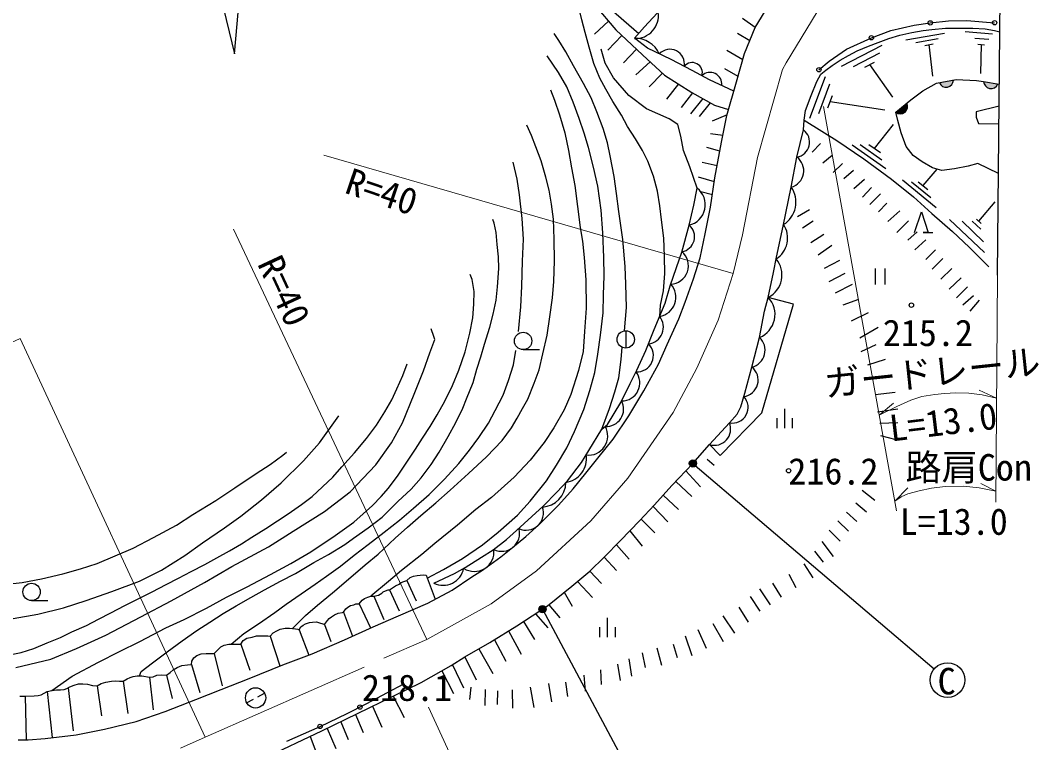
# Model space of a CAD drawing. Units: millimetres, scale not verified. Extents: x 40000 to 680000, y 20000 to 380000.
# Drawn here: x 491374 to 561797, y 261387 to 311327 of the extents above; entities that cross this region are included whole.
import ezdxf
from ezdxf.enums import TextEntityAlignment as Align

# ---------------------------------------------------------------- set-up
doc = ezdxf.new("R2010")
doc.units = ezdxf.units.MM
doc.header["$LTSCALE"] = 1000
doc.linetypes.add('CHAIN', pattern=[18.5, 12, -1.5, 3.5, -1.5])
for name, color, linetype, lineweight in [('M-BGD', 7, 'Continuous', 25), ('M-BGD-EXST', 7, 'Continuous', 25), ('M-BMK', 2, 'CHAIN', 13), ('M-BMK-OTRS', 5, 'Continuous', 25), ('M-BMK-SRVR', 3, 'Continuous', 25), ('M-STR-HTXT', 7, 'Continuous', 13)]:
    doc.layers.add(name, color=color, linetype=linetype, lineweight=lineweight)
doc.styles.add('ＭＳ ゴシック', font='')
doc.styles.get('ＭＳ ゴシック').set_extended_font_data('MS Gothic')

msp = doc.modelspace()

# ---------------------------------------------------------------- hatches: boundary and pattern name
at = {"layer": 'M-BGD'}
for points in [[(554930, 307017, 0.82183), (555903, 307204)], [(557994, 307110, 0.82183), (558967, 306928)], [(551916, 304972, 0.82183), (552676, 305608)]]:
    msp.add_hatch(color=256, dxfattribs=at).paths.add_polyline_path(points)
at = {"layer": 'M-BGD-EXST'}
for points in [[(537669, 280575, 0.41421), (538009, 280475, 0.41421), (538109, 280814, 1)], [(527266, 270497, 0.41421), (527605, 270397, 0.41421), (527705, 270736, 1)]]:
    msp.add_hatch(color=256, dxfattribs=at).paths.add_polyline_path(points)

# ---------------------------------------------------------------- linework, layer by layer
at = {"layer": 'M-BGD'}
for p, q in [((532042, 311271), (531087, 310371)), ((542190, 310835), (541314, 311447)), ((532963, 310281), (531997, 309266)), ((540971, 310442), (541827, 309939)), ((552624, 309980), (555286, 310452)), ((553315, 309798), (554857, 310071)), ((556720, 310554), (558601, 310396)), ((557376, 310098), (558351, 310016)), ((533978, 309338), (533078, 308390)), ((541342, 308608), (540244, 309234)), ((548169, 308161), (550967, 309609)), ((553916, 309599), (554511, 309705)), ((554213, 309652), (554464, 307471)), ((557594, 309678), (558060, 309639)), ((557827, 309659), (557773, 307661)), ((534938, 308453), (533948, 307567)), ((549001, 308141), (550803, 309074)), ((541019, 307457), (540085, 307966)), ((549772, 308090), (550451, 308442)), ((550111, 308266), (551687, 306025)), ((535783, 307679), (534873, 306721)), ((545984, 304564), (547068, 307453)), ((536899, 306928), (536069, 305884)), ((546585, 304885), (547353, 306932)), ((537869, 306314), (537066, 305298)), ((538579, 305914), (537718, 304854)), ((547215, 305283), (547536, 306138)), ((547375, 305711), (551171, 305137)), ((539091, 305624), (538330, 304686)), ((540247, 304806), (539219, 304352)), ((550453, 302474), (551762, 304120)), ((539947, 303356), (539109, 303491)), ((539744, 302285), (538859, 302530)), ((546130, 302223), (546722, 302809)), ((548896, 302712), (551224, 301077)), ((549454, 302748), (550955, 301693)), ((550055, 302753), (550851, 302194)), ((539563, 301277), (538534, 301504)), ((546865, 301468), (547512, 302011)), ((547581, 300812), (548222, 301438)), ((548331, 300382), (548992, 300959)), ((553803, 299902), (554782, 301043)), ((539369, 300153), (538268, 300480)), ((549012, 299696), (549762, 300356)), ((552379, 300290), (554711, 298386)), ((553014, 300159), (554341, 299075)), ((553470, 300174), (554137, 299629)), ((539231, 299262), (538442, 299466)), ((549605, 299113), (550236, 299774)), ((550123, 298600), (550868, 299334)), ((550716, 298086), (551288, 298683)), ((557665, 297434), (558780, 298777)), ((545121, 297757), (545944, 298245)), ((551372, 297410), (552191, 298169)), ((545462, 296973), (546194, 297467)), ((551985, 296655), (552803, 297458)), ((555637, 297564), (558052, 295276)), ((556503, 297432), (557988, 296025)), ((557207, 297454), (557802, 296890)), ((557505, 297585), (557825, 297282)), ((546052, 295978), (546944, 296552)), ((552740, 296122), (553386, 296708)), ((553822, 296650), (554489, 296650)), ((554156, 296650), (553822, 296650)), ((546558, 295109), (547484, 295790)), ((553238, 295465), (553988, 296146)), ((553994, 294784), (554664, 295455)), ((546985, 294193), (548053, 294755)), ((554423, 294113), (555183, 294852)), ((547303, 293260), (548422, 293851)), ((550502, 294177), (550502, 293059)), ((551168, 294177), (551168, 293059)), ((555026, 293431), (555785, 294176)), ((547753, 292493), (548934, 293089)), ((555618, 292750), (556441, 293515)), ((556111, 292148), (556881, 292912)), ((556546, 291650), (557290, 292310)), ((548276, 291658), (549366, 292055)), ((557059, 291225), (557715, 291974)), ((548855, 290544), (550031, 291134)), ((533244, 289866), (533244, 288666)), ((549430, 289368), (550691, 290111)), ((549527, 288423), (550566, 288906)), ((526147, 288559), (527269, 288559)), ((549992, 287519), (551214, 287900)), ((550502, 285450), (551869, 285628)), ((543717, 283129), (543717, 283826)), ((544251, 283129), (544251, 284458)), ((544784, 283129), (544784, 283826)), ((550664, 284253), (552054, 284471)), ((550819, 283466), (552060, 283512)), ((550870, 282632), (551922, 282339)), ((538882, 280980), (539355, 280582)), ((537400, 280181), (538415, 279082)), ((536698, 279444), (537804, 278409)), ((535835, 278492), (536895, 277499)), ((549602, 278838), (550472, 278151)), ((535142, 277719), (536163, 276660)), ((549157, 277975), (549903, 277340)), ((534302, 276835), (535244, 275897)), ((548509, 277327), (549222, 276666)), ((547311, 276069), (548070, 275311)), ((547907, 276724), (548639, 276005)), ((533535, 276035), (534374, 274977)), ((532606, 275072), (533484, 274077)), ((546800, 275297), (547585, 274264)), ((531756, 274204), (532595, 273287)), ((546303, 274629), (546905, 273864)), ((530755, 273250), (531568, 272396)), ((545550, 273739), (546178, 272778)), ((518105, 272597), (518743, 271198)), ((544515, 273025), (545006, 272103)), ((516912, 271956), (517577, 270498)), ((529897, 272536), (530953, 271430)), ((542493, 272016), (543225, 270918)), ((543396, 272416), (543991, 271435)), ((492149, 271206), (493271, 271206)), ((515815, 271517), (516502, 269896)), ((528987, 271788), (529535, 270833)), ((541844, 271499), (542512, 270485)), ((514811, 270988), (515582, 269313)), ((527926, 270921), (528695, 270013)), ((541065, 270746), (541706, 269706)), ((513724, 270400), (514345, 268744)), ((526172, 269766), (526926, 268527)), ((526993, 270298), (527854, 269328)), ((531989, 268680), (531989, 270008)), ((539953, 270143), (540770, 268966)), ((510653, 269197), (511313, 267445)), ((512415, 269560), (512854, 268379)), ((525139, 269114), (526017, 267510)), ((531456, 268680), (531456, 269377)), ((532523, 268680), (532523, 269377)), ((538218, 269214), (538801, 267926)), ((539266, 269627), (539985, 268371)), ((508642, 268742), (509314, 266686)), ((524155, 268506), (524943, 267022)), ((537354, 268769), (537812, 267422)), ((506614, 268202), (507239, 266405)), ((523084, 267882), (524052, 266161)), ((535384, 267938), (535704, 266748)), ((536529, 268206), (536798, 267265)), ((504773, 267555), (505333, 265315)), ((522103, 267327), (522890, 265732)), ((533445, 267179), (533648, 265989)), ((534382, 267591), (534578, 266584)), ((503211, 266785), (503783, 264848)), ((520524, 266352), (521335, 264774)), ((521260, 266772), (522029, 265174)), ((531495, 266413), (531547, 265406)), ((532672, 266818), (532849, 265674)), ((498476, 265627), (498807, 263402)), ((500315, 265915), (500554, 263655)), ((501482, 266040), (501865, 264444)), ((529085, 265575), (529222, 264575)), ((530349, 266059), (530447, 264935)), ((493219, 264925), (493569, 261733)), ((494684, 265185), (495015, 262203)), ((496679, 265303), (496977, 263244)), ((507796, 264562), (508259, 264810)), ((522532, 265212), (522440, 264379)), ((523527, 265069), (523507, 263952)), ((524379, 264960), (524353, 264031)), ((525381, 265038), (525420, 263776)), ((526623, 265221), (526879, 263809)), ((527907, 265464), (528110, 264208)), ((491715, 264602), (491786, 261575)), ((507025, 264149), (507488, 264397)), ((517167, 264600), (517917, 263129)), ((515724, 263898), (516373, 262454)), ((513538, 262835), (514041, 261595)), ((514552, 263328), (515076, 262086)), ((512589, 262373), (513203, 260992)), ((511426, 261816), (511884, 260583))]:
    msp.add_line(p, q, dxfattribs=at)
for points in [[(540726, 306441), (539040, 307215), (537836, 307868), (536379, 308611), (534744, 309414), (533850, 310085), (534534, 310872), (535725, 312140), (536973, 313447), (538713, 315112), (540349, 316957), (542044, 318918), (543698, 320769), (545214, 322552), (546509, 323951), (547817, 325600), (549348, 327413)], [(531614, 317980), (531883, 312386), (534144, 310423)], [(529402, 314719), (531107, 312385), (532552, 310663), (534405, 308941), (535926, 307548), (537816, 306344), (539391, 305455), (540354, 305173)], [(535589, 290861), (535653, 291639), (535842, 292619), (535934, 293829), (535928, 295007), (535875, 296274), (535725, 297531), (535594, 298510), (535443, 299513), (535162, 300551), (534770, 301598), (534404, 302330), (533927, 303141), (533372, 303997), (532959, 304763), (532339, 305717), (531854, 306562), (531442, 307333), (531036, 308355), (530723, 309478), (530442, 310491), (530206, 311375), (529947, 312396)], [(491233, 261575), (491904, 261575), (493097, 261681), (495239, 261916), (497199, 262320), (499385, 262842), (501390, 263534), (503509, 264365), (505268, 265059), (507195, 265815), (509529, 266774), (511544, 267532), (513791, 268490), (515764, 269397), (517535, 270154), (519547, 271026), (521242, 271933), (522606, 272849), (523330, 273318), (524610, 274224), (525419, 274873), (526326, 275642), (527273, 276493), (528595, 277815), (529607, 278943), (530492, 280012), (531323, 281055), (532379, 282366), (533459, 283979), (534495, 285714), (535506, 287566), (536113, 288915), (536920, 290689), (537340, 291851), (537921, 293461), (538395, 294900), (538743, 296556), (539101, 298418), (539414, 300449), (539854, 302899), (540230, 304749), (540910, 307069), (541464, 309044), (542190, 310835), (542887, 311961)], [(546605, 307912), (547299, 308504), (548507, 309332), (550230, 310126), (551584, 310629), (553188, 311000), (554306, 311156), (555571, 311302), (556824, 311324), (558748, 311168)], [(508241, 260304), (512216, 262191), (517167, 264600), (519091, 265550), (521166, 266710), (522103, 267327), (523845, 268314), (525720, 269473), (527820, 270834), (529510, 272214), (530755, 273250), (531756, 274204), (532883, 275355), (534187, 276715), (535235, 277818), (536434, 279167), (537889, 280694), (539041, 281999), (540408, 283508), (540948, 284095), (541202, 284595), (541473, 285558), (541791, 286740), (541973, 287351), (542499, 289405), (542832, 291230), (543102, 292175), (543467, 293885), (543666, 294964), (544135, 297088), (544691, 299788), (545081, 301878), (545526, 303747), (545590, 304437), (545677, 305104), (546067, 306137), (546464, 307105), (546734, 307616), (547084, 307895), (547514, 308206), (548072, 308578), (548651, 308899), (549256, 309214), (550031, 309544), (550693, 309808), (551429, 310069), (552204, 310296), (553021, 310488), (553807, 310637), (554417, 310704), (555355, 310777), (556260, 310792), (557239, 310787), (558092, 310740), (558738, 310632), (559117, 310544)], [(533148, 289859), (533285, 291475), (533256, 293076), (533209, 294302), (533030, 296178), (532770, 298102), (532610, 299353), (532441, 300540), (532174, 301966), (531983, 302851), (531669, 303854), (531250, 304999), (530853, 305969), (530311, 306968), (529631, 308185), (529096, 309161), (528623, 309939), (528303, 310412)], [(531595, 283070), (531972, 283383), (532912, 284916), (533551, 286221), (534003, 287142), (534633, 288502), (535218, 289955), (535960, 291767), (536315, 292978), (536744, 294248), (537115, 295297), (537625, 297165), (537948, 298545), (538182, 299727), (537663, 301192), (537244, 302320), (537054, 303309), (536838, 304134), (536252, 304518), (534679, 305216), (533461, 306129), (532395, 307359), (531824, 308361), (531531, 309343)], [(519516, 272748), (520639, 273367), (521961, 274116), (523335, 275058), (524417, 275934), (525747, 277110), (526638, 278079), (527764, 279481), (528457, 280562), (529158, 281773), (529709, 282890), (530353, 284428), (530756, 285728), (531096, 286968), (531309, 288240), (531493, 289552), (531670, 291100), (531705, 292360), (531748, 293653), (531733, 294928), (531649, 296641), (531542, 298210), (531323, 299860), (531012, 301169), (530658, 302540), (530361, 303533), (530029, 304544), (529597, 305663), (529166, 306723), (528593, 307722), (527808, 308867)], [(559015, 300737), (557593, 301435), (556923, 301241), (555976, 301053), (555111, 300952), (554454, 301133), (553736, 301549), (553117, 301993), (552641, 302596), (552299, 303555), (552057, 304409), (551916, 304972), (552949, 305837), (553796, 306463), (554735, 306979), (556097, 307241), (557494, 307167), (557994, 307110), (559079, 306905)], [(528036, 306534), (528321, 305815), (528658, 304786), (529029, 303558), (529282, 302334), (529483, 301132), (529723, 299908), (529911, 298468), (530093, 297005), (530242, 296063), (530366, 294935), (530476, 293392), (530502, 291432), (530379, 289810), (530288, 288435), (529983, 287106), (529445, 285451), (528991, 284396), (528278, 283150), (527597, 282146), (526624, 280919), (525535, 279745), (523952, 278344), (522876, 277495), (521598, 276425), (520041, 275159), (519140, 274401), (517738, 273285), (516825, 272521), (515622, 271506)], [(559063, 305390), (557480, 304995), (557473, 304637), (557648, 304195), (559051, 304181)], [(545590, 304437), (547830, 303018), (549706, 301754), (551631, 300345), (553137, 299121), (554419, 297966), (555839, 296730), (556994, 295643), (558344, 294294)], [(510195, 269277), (511085, 270185), (511923, 270896), (512954, 271750), (514058, 272680), (515216, 273669), (516110, 274420), (517286, 275517), (518157, 276291), (519078, 277100), (520100, 277978), (521091, 278832), (522371, 280001), (523609, 281143), (524687, 282276), (525334, 283162), (525727, 283815), (526111, 284486), (526462, 285140), (526917, 286234), (527253, 287168), (527516, 288264), (527796, 289568), (527996, 290837), (528180, 292133), (528259, 293275), (528308, 294699), (528283, 296187), (528243, 297592), (528100, 298607), (527940, 299581), (527724, 300487), (527396, 301604), (527020, 302589), (526733, 303372), (526405, 304082)], [(525824, 289812), (525978, 291510), (526062, 292940), (526109, 294672), (526163, 296192), (526078, 297637), (525892, 299269), (525723, 300349), (525460, 301522)], [(553216, 296650), (553686, 298088), (554156, 296650)], [(499610, 266005), (499736, 266307), (500522, 266903), (501527, 267670), (502564, 268436), (503570, 269135), (504469, 269725), (505399, 270304), (506291, 270844), (507316, 271429), (508252, 271956), (509372, 272542), (510396, 273089), (511673, 273831), (512678, 274390), (513810, 275094), (514419, 275515), (515427, 276232), (516388, 276980), (517470, 278055), (518406, 278909), (519092, 279702), (519777, 280614), (520349, 281474), (520971, 282551), (521486, 283517), (521971, 284512), (522235, 285153), (522682, 286285), (522946, 287201), (523216, 288051), (523474, 288937), (523845, 290113), (524077, 291024), (524272, 291974), (524373, 292898), (524454, 294168), (524442, 294967), (524360, 295839), (524291, 296651), (524133, 297304), (524052, 297562)], [(493559, 265000), (494954, 265993), (496773, 266954), (498237, 267681), (499627, 268389), (501439, 269335), (502698, 269894), (504237, 270678), (505639, 271436), (507057, 272163), (508673, 273022), (510082, 273769), (511463, 274590), (513153, 275710), (514431, 276642), (515721, 277783), (516337, 278412), (516843, 278992), (517495, 279879), (518141, 280838), (518700, 281672), (519182, 282449), (519712, 283244), (520199, 284063), (520725, 284994), (521255, 286079), (521689, 287130), (522142, 288407), (522461, 289699), (522668, 290754), (522745, 291710), (522755, 292572), (522629, 293402), (522475, 293763)], [(539041, 281999), (539773, 281241), (542648, 284195), (544833, 291694), (543102, 292175)], [(491050, 266578), (493489, 267157), (495265, 267895), (497280, 268822), (499709, 270092), (501794, 271189), (504111, 272458), (506007, 273555), (508545, 274935), (510231, 276002), (512408, 277371), (514194, 278717), (515953, 280586), (517041, 282124), (517799, 283500), (518609, 285478), (519247, 287103), (519697, 288346), (520047, 289263), (519962, 289459), (519788, 289998)], [(505944, 268186), (506834, 268935), (507845, 269598), (508980, 270378), (509753, 270951), (510788, 271676), (511753, 272349), (512549, 272897), (513515, 273578), (514457, 274350), (515431, 275094), (516543, 275935), (517595, 276777), (518552, 277595), (519649, 278546), (520699, 279596), (521689, 280686), (522438, 281620), (523088, 282479), (523744, 283467), (524216, 284341), (524765, 285422), (525127, 286425), (525483, 287501), (525645, 288497)], [(519975, 272412), (521397, 273075), (522140, 273497), (523259, 274216), (524072, 274707), (524997, 275429), (525697, 276049), (526758, 277020), (527533, 277730), (528481, 278716), (529208, 279496), (530177, 280765), (530696, 281593), (531595, 283070), (532108, 284488), (532498, 285637), (532761, 286613), (532926, 287869), (532990, 288723)], [(490157, 267367), (491420, 267608), (492308, 267900), (493228, 268278), (494139, 268660), (494931, 269043), (495939, 269490), (496782, 269913), (497633, 270354), (498604, 270862), (499510, 271339), (500491, 271823), (501447, 272328), (502303, 272747), (503192, 273217), (504121, 273709), (504959, 274173), (505830, 274652), (506668, 275139), (507387, 275585), (508341, 276197), (509147, 276720), (509884, 277202), (510819, 277841), (511561, 278414), (512272, 279081), (512978, 279740), (513616, 280465), (514487, 281426), (515312, 282415), (515995, 283330), (516592, 284260), (517061, 285085), (517412, 285845), (517822, 286779), (518122, 287585)], [(490887, 269965), (492580, 270261), (494363, 270709), (495927, 271214), (497703, 271834), (499611, 272551), (501137, 273313), (502741, 274335), (503962, 275212), (505488, 276233), (506623, 277034), (508047, 278171), (509401, 279352), (510967, 280862), (512073, 282120), (513400, 283973)], [(490435, 272345), (491502, 272453), (492836, 272708), (494316, 273051), (495543, 273409), (496688, 273781), (497937, 274299), (499184, 274831), (500584, 275567), (502168, 276430), (503313, 277151), (504882, 278129), (506209, 279011), (507685, 279990), (508640, 280617), (509522, 281258), (509777, 281463)], [(491345, 264590), (491715, 264602), (492323, 264618), (492604, 264649), (492814, 264696), (493017, 264809), (493219, 264925), (493559, 265000), (493870, 265035), (494155, 265043), (494412, 265050), (494583, 265132), (494785, 265237), (495090, 265366), (495406, 265451), (495686, 265451), (496013, 265436), (496352, 265342), (496679, 265303), (496965, 265467), (497284, 265568), (497666, 265638), (497927, 265650), (498235, 265642), (498476, 265627), (498765, 265795), (498960, 265900), (499186, 265970), (499451, 266001), (499770, 266009), (500315, 265915), (500559, 265927), (500804, 266040), (501135, 266071), (501482, 266040), (501739, 266241), (501933, 266431), (502221, 266582), (502544, 266719), (502937, 266776), (503211, 266785), (503234, 267020), (503376, 267241), (503584, 267401), (503889, 267516), (504234, 267555), (504495, 267555), (504773, 267555), (505027, 267813), (505243, 268016), (505478, 268136), (505787, 268184), (506101, 268189), (506614, 268202), (506780, 268450), (507037, 268605), (507395, 268676), (507709, 268764), (508071, 268777), (508478, 268760), (508642, 268742), (508851, 268968), (509103, 269127), (509337, 269229), (509677, 269295), (509978, 269295), (510412, 269260), (510562, 269233), (510653, 269197), (510780, 269401), (510927, 269519), (511091, 269603), (511367, 269686), (511578, 269727), (511860, 269732), (512073, 269678), (512294, 269597), (512415, 269560), (512610, 269825), (512740, 269980), (512895, 270095), (513100, 270222), (513356, 270334), (513649, 270392), (513724, 270400), (513873, 270638), (514022, 270759), (514215, 270872), (514437, 270924), (514570, 270980), (514811, 270988), (515021, 271247), (515178, 271355), (515412, 271456), (515541, 271492), (515702, 271521), (515815, 271517), (516150, 271574), (516368, 271723), (516468, 271807), (516621, 271892), (516807, 271956), (516912, 271956), (517308, 272223), (517570, 272348), (517707, 272456), (517888, 272533), (518105, 272597), (518344, 272799), (518554, 272904), (518824, 272952), (519013, 272976), (519255, 272980), (519432, 272968), (520068, 271305)], [(509811, 261492), (512106, 262513), (513978, 263401), (515286, 264061), (516761, 264856), (517889, 265456)]]:
    msp.add_lwpolyline(points, dxfattribs=at)
for centre, radius in [((554306, 311156), 150), ((558748, 311168), 150), ((550230, 310126), 150), ((546605, 307912), 150), ((552994, 291635), 150), ((526147, 289159), 600), ((533244, 289266), 600), ((544502, 280188), 150), ((492149, 271806), 600), ((507642, 264479), 700), ((514861, 263847), 150), ((512106, 262513), 150)]:
    msp.add_circle(centre, radius, dxfattribs=at)
for centre, radius, start, end in [((533941, 311644), 1562, 266.65776, 8.85788), ((533894, 308253), 1832, 24.48371, 91.36765), ((536292, 308313), 1012, 350.57221, 136.22335), ((537837, 307705), 704, 343.224, 141.09346), ((539073, 306912), 815, 354.04075, 133.62631), ((555398, 307206), 505, 202.04039, 359.69858), ((558499, 307115), 505, 180.55828, 338.21647), ((552233, 305365), 505, 231.10769, 28.76588), ((544921, 302904), 1038, 278.85913, 54.33821), ((544367, 300930), 1187, 285.8413, 53.04825), ((537289, 298579), 1454, 283.34278, 52.10377), ((543172, 298755), 1837, 302.51824, 34.20425), ((542743, 296274), 1696, 302.02484, 33.35258), ((536958, 296363), 1042, 279.24667, 50.22881), ((536289, 294361), 1283, 272.68123, 49.33628), ((542311, 293720), 1736, 297.09341, 39.95107), ((535379, 292173), 1328, 279.09083, 43.06915), ((541846, 290998), 1721, 292.28966, 43.12732), ((534659, 290128), 1184, 277.55767, 38.27147), ((534026, 288152), 1125, 265.98375, 45.48697), ((541668, 288523), 1211, 284.58816, 46.72019), ((541247, 286457), 1152, 277.87439, 50.92895), ((532972, 286258), 1244, 269.48204, 38.30779), ((540630, 284564), 1079, 258.1564, 44.1021), ((531892, 284457), 1206, 266.3875, 27.57586), ((530678, 282586), 1320, 262.19586, 30.4018), ((539374, 283071), 1123, 252.76251, 22.90855), ((528862, 281019), 1657, 278.22323, 9.01194), ((527385, 279390), 1715, 273.0453, 359.64298), ((526357, 277267), 1191, 244.81102, 20.15932), ((524668, 275849), 1231, 243.66214, 16.02824), ((522764, 274590), 1366, 237.63865, 6.55013), ((520608, 273719), 1452, 244.14245, 348.75503)]:
    msp.add_arc(centre, radius, start, end, dxfattribs=at)
at = {"layer": 'M-BGD-EXST'}
for p, q in [((537889, 280694), (554583, 266492)), ((527485, 270617), (537233, 252385))]:
    msp.add_line(p, q, dxfattribs=at)
for centre, radius in [((537889, 280694), 250), ((527485, 270617), 250), ((555497, 265715), 1200)]:
    msp.add_circle(centre, radius, dxfattribs=at)
at = {"layer": 'M-BMK'}
msp.add_lwpolyline([(502447, 261004), (504164, 261776), (519484, 268521), (523924, 270985), (527067, 273263), (530837, 276716), (533378, 279683), (536518, 284223), (538154, 287269), (539624, 290604), (540681, 293832), (541314, 296494), (542362, 301849), (544084, 307920), (544337, 308399), (546488, 311917), (548483, 314178), (551201, 316289), (553879, 317719), (556773, 318667), (559204, 318907)], dxfattribs=at)
at = {"layer": 'M-BMK-OTRS'}
msp.add_line((558942, 293718), (559466, 344096), dxfattribs=at)
at = {"layer": 'M-BMK-SRVR'}
for p, q in [((498493, 341138), (506173, 309014)), ((506173, 309014), (506680, 314658))]:
    msp.add_line(p, q, dxfattribs=at)
at = {"layer": 'M-STR-HTXT'}
for p, q in [((546911, 305374), (551976, 277412)), ((512354, 302005), (540681, 293832)), ((506104, 296892), (519484, 268521)), ((558833, 278024), (558942, 293718)), ((550776, 284039), (551749, 284852)), ((551852, 278094), (552745, 279000)), ((558838, 278763), (557810, 279298)), ((519612, 263848), (528667, 244130))]:
    msp.add_line(p, q, dxfattribs=at)
for points in [[(464214, 276724), (491352, 289337), (504164, 261776)], [(550776, 284039), (551996, 284637), (552956, 285074), (553726, 285313), (554609, 285468), (555298, 285528), (556077, 285562), (556963, 285558), (557901, 285446), (558883, 285215), (557692, 285758)], [(551852, 278094), (552285, 278373), (552745, 278589), (553525, 278800), (554384, 278983), (555322, 279094), (556591, 279117), (557688, 279016), (558838, 278763)]]:
    msp.add_lwpolyline(points, dxfattribs=at)

# ---------------------------------------------------------------- texts
at = {"layer": 'M-BGD', "style": 'ＭＳ ゴシック'}
for s, p in [('215.2', (557256, 289724)), ('216.2', (550722, 280149)), ('218.1', (521233, 265186))]:
    msp.add_text(s, height=1833, dxfattribs=at).set_placement(p, align=Align.MIDDLE_RIGHT)
at = {"layer": 'M-BGD-EXST', "style": 'ＭＳ ゴシック'}
msp.add_text('C', height=1833, dxfattribs=at).set_placement((555433, 265638), align=Align.MIDDLE_CENTER)
at = {"layer": 'M-STR-HTXT', "style": 'ＭＳ ゴシック'}
for s, rotation, p in [('R=40', 341.214, (516370, 299489)), ('R=40', 295.017, (509619, 292628)), ('ガードレール', 6.05, (554434, 286990)), ('L=13.0', 6.864, (555196, 283562))]:
    msp.add_text(s, height=1833, rotation=rotation, dxfattribs=at).set_placement(p, align=Align.MIDDLE_CENTER)
for s, p in [('路肩Con', (556957, 280421)), ('L=13.0', (555923, 276671))]:
    msp.add_text(s, height=1833, dxfattribs=at).set_placement(p, align=Align.MIDDLE_CENTER)

doc.saveas('drawing.dxf')
